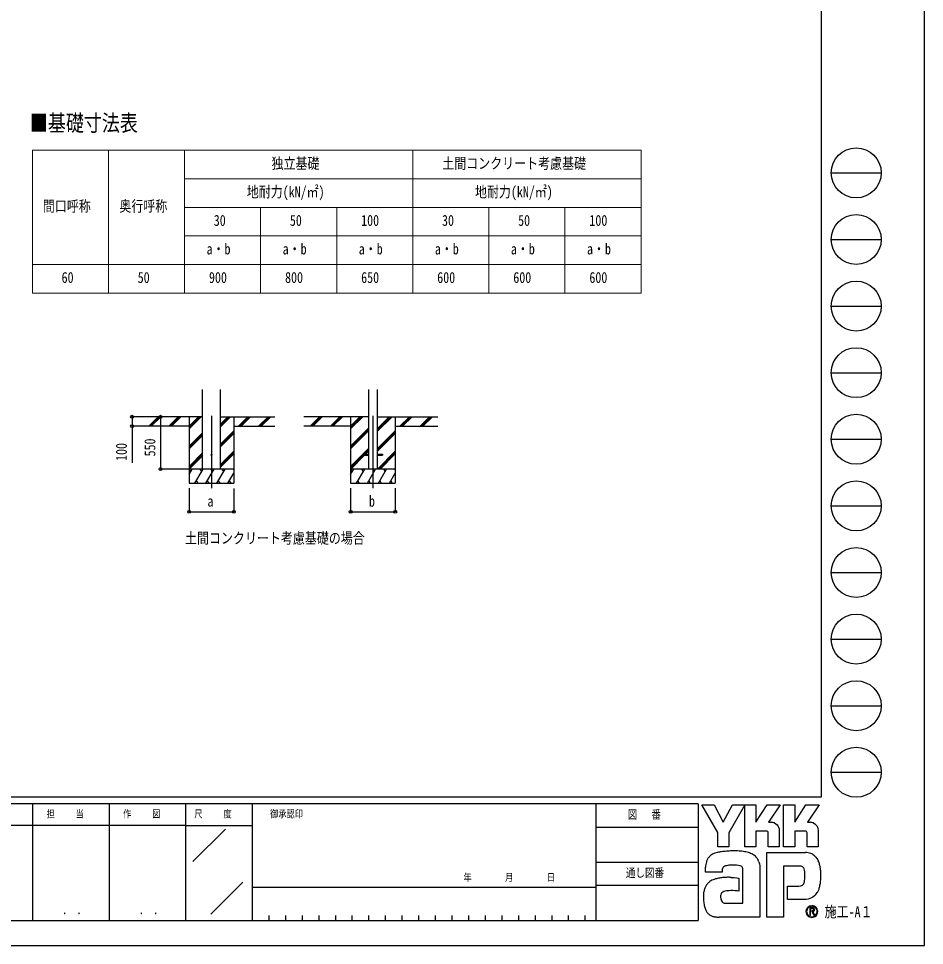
# Model space of a CAD drawing. Units: millimetres, scale not verified. Extents: x -14718 to 14718, y -10395 to 10395.
# Drawn here: x 5191 to 14718, y -10395 to -653 of the extents above; entities that cross this region are included whole.
import ezdxf
from ezdxf.enums import TextEntityAlignment as Align

# ---------------------------------------------------------------- set-up
doc = ezdxf.new("R2010")
doc.units = ezdxf.units.MM
doc.header["$LTSCALE"] = 50
doc.layers.add('0-1_TABLE1', color=7, linetype='Continuous', lineweight=18)
for name, color, linetype in [('0-2_USER1', 3, 'Continuous'), ('0-3_YKK_12', 2, 'Continuous'), ('0-4_YKK_13', 4, 'Continuous'), ('0-5_YKK_A1', 4, 'Continuous'), ('0-6_YKK_D', 6, 'Continuous'), ('0-7_YKK_ZWAK', 7, 'Continuous')]:
    doc.layers.add(name, color=color, linetype=linetype)
doc.styles.add('ＭＳ ゴシック', font='')
doc.styles.get('ＭＳ ゴシック').set_extended_font_data('MS Gothic')

msp = doc.modelspace()

# ---------------------------------------------------------------- linework, layer by layer
at = {"layer": '0-1_TABLE1'}
for p, q in [((5336.78, -2038.07), (11736.78, -2038.07)), ((5336.78, -2038.07), (5336.78, -3538.07)), ((6136.78, -2038.07), (6136.78, -3538.07)), ((6936.78, -2038.07), (6936.78, -3538.07)), ((9336.78, -2038.07), (9336.78, -3538.07)), ((6936.78, -2338.07), (11736.78, -2338.07)), ((6936.78, -2638.07), (11736.78, -2638.07)), ((7736.78, -2638.07), (7736.78, -3538.07)), ((8536.78, -2638.07), (8536.78, -3538.07)), ((10136.78, -2638.07), (10136.78, -3538.07)), ((10936.78, -2638.07), (10936.78, -3538.07)), ((6936.78, -2938.07), (11736.78, -2938.07)), ((5336.78, -3238.07), (11736.78, -3238.07)), ((5336.78, -3538.07), (11736.78, -3538.07))]:
    msp.add_line(p, q, dxfattribs=at)
msp.add_lwpolyline([(11736.78, -2038.07), (11736.78, -2638.07), (11736.78, -3538.07)], dxfattribs=at)
at = {"layer": '0-3_YKK_12'}
for p, q in [((7219.67, -4828.29), (7219.67, -5587.5)), ((8918.13, -4828.29), (8918.13, -5587.5))]:
    msp.add_line(p, q, dxfattribs=at)
at = {"layer": '0-4_YKK_13'}
for p, q in [((8818.13, -5233), (8818.13, -5242)), ((8818.13, -5233), (8872.93, -5233)), ((8818.13, -5242), (8872.93, -5242)), ((8963.33, -5233), (9018.13, -5233)), ((8963.33, -5242), (9018.13, -5242)), ((9018.13, -5233), (9018.13, -5242))]:
    msp.add_line(p, q, dxfattribs=at)
msp.add_circle((7219.67, -5237.5), 5, dxfattribs=at)
at = {"layer": '0-5_YKK_A1'}
for p, q in [((7125.92, -5387.5), (7125.92, -4552.15)), ((7313.42, -5387.5), (7313.42, -4552.15)), ((8872.93, -4552.15), (8872.93, -5387.5)), ((8963.33, -4552.15), (8963.33, -5387.5)), ((7125.92, -4837.5), (6493.72, -4837.5)), ((6560.4, -4936.1), (6659, -4837.5)), ((6573.14, -4937.5), (6673.14, -4837.5)), ((6587.29, -4937.5), (6687.29, -4837.5)), ((6772.54, -4936.1), (6871.13, -4837.5)), ((6785.28, -4937.5), (6885.28, -4837.5)), ((6799.42, -4937.5), (6899.42, -4837.5)), ((6984.67, -4837.5), (6984.67, -5537.5)), ((6984.67, -4964.38), (7111.55, -4837.5)), ((6984.67, -4950.24), (7097.41, -4837.5)), ((6984.67, -4936.1), (7083.27, -4837.5)), ((7313.42, -4944), (7419.92, -4837.5)), ((7313.42, -4929.86), (7405.78, -4837.5)), ((7313.42, -4915.71), (7391.63, -4837.5)), ((7313.42, -4837.5), (7885.29, -4837.5)), ((7454.67, -4837.5), (7454.67, -5537.5)), ((7503.77, -4937.5), (7603.77, -4837.5)), ((7517.91, -4937.5), (7617.91, -4837.5)), ((7532.05, -4937.5), (7632.05, -4837.5)), ((7715.9, -4937.5), (7815.9, -4837.5)), ((7730.04, -4937.5), (7830.04, -4837.5)), ((7744.18, -4937.5), (7844.18, -4837.5)), ((8872.93, -4837.5), (8192.18, -4837.5)), ((8258.86, -4936.1), (8357.46, -4837.5)), ((8271.6, -4937.5), (8371.6, -4837.5)), ((8285.75, -4937.5), (8385.75, -4837.5)), ((8471, -4936.1), (8569.59, -4837.5)), ((8483.73, -4937.5), (8583.74, -4837.5)), ((8497.88, -4937.5), (8597.88, -4837.5)), ((8683.13, -4837.5), (8683.13, -5537.5)), ((8683.13, -4964.38), (8810.01, -4837.5)), ((8683.13, -4950.24), (8795.87, -4837.5)), ((8683.13, -4936.1), (8781.73, -4837.5)), ((8963.33, -4992.55), (9118.38, -4837.5)), ((8963.33, -4978.41), (9104.24, -4837.5)), ((8963.33, -4964.26), (9090.09, -4837.5)), ((8963.33, -4837.5), (9601.33, -4837.5)), ((9153.13, -4837.5), (9153.13, -5537.5)), ((9202.22, -4937.5), (9302.23, -4837.5)), ((9216.37, -4937.5), (9316.37, -4837.5)), ((9230.51, -4937.5), (9330.51, -4837.5)), ((9414.36, -4937.5), (9514.36, -4837.5)), ((9428.5, -4937.5), (9528.5, -4837.5)), ((9442.64, -4937.5), (9542.64, -4837.5)), ((6984.67, -4937.5), (6493.72, -4937.5)), ((7454.67, -4937.5), (7885.29, -4937.5)), ((8683.13, -4937.5), (8192.18, -4937.5)), ((8683.13, -5148.23), (8872.93, -4958.43)), ((9153.13, -4937.5), (9601.33, -4937.5)), ((6984.67, -5148.23), (7125.92, -5006.98)), ((6984.67, -5162.37), (7125.92, -5021.12)), ((6984.67, -5176.51), (7125.92, -5035.26)), ((7313.42, -5127.84), (7454.67, -4986.6)), ((7313.42, -5141.99), (7454.67, -5000.74)), ((7313.42, -5156.13), (7454.67, -5014.88)), ((8683.13, -5162.37), (8872.93, -4972.57)), ((8683.13, -5176.51), (8872.93, -4986.71)), ((8963.33, -5176.39), (9153.13, -4986.6)), ((8963.33, -5190.54), (9153.13, -5000.74)), ((8963.33, -5204.68), (9153.13, -5014.88)), ((6984.67, -5360.36), (7125.92, -5219.11)), ((6984.67, -5374.5), (7125.92, -5233.25)), ((6985.81, -5387.5), (7125.92, -5247.39)), ((7313.42, -5339.98), (7454.67, -5198.73)), ((7313.42, -5354.12), (7454.67, -5212.87)), ((7313.42, -5368.26), (7454.67, -5227.01)), ((8683.13, -5360.36), (8872.93, -5170.56)), ((8683.13, -5374.5), (8818.13, -5239.5)), ((8684.27, -5387.5), (8829.77, -5242)), ((8824.63, -5233), (8872.93, -5184.7)), ((8838.77, -5233), (8872.93, -5198.84)), ((8964.35, -5387.5), (9153.13, -5198.73)), ((8978.49, -5387.5), (9153.13, -5212.87)), ((8992.64, -5387.5), (9153.13, -5227.01)), ((7454.67, -5387.5), (6984.67, -5387.5)), ((6984.67, -5443.67), (7017.1, -5387.5)), ((7002.1, -5413.48), (6987.1, -5387.5)), ((7045.97, -5537.5), (7132.57, -5387.5)), ((7117.57, -5413.48), (7102.57, -5387.5)), ((7161.44, -5537.5), (7248.04, -5387.5)), ((7233.04, -5413.48), (7218.04, -5387.5)), ((7276.91, -5537.5), (7363.51, -5387.5)), ((7348.51, -5413.48), (7333.51, -5387.5)), ((7392.38, -5537.5), (7454.67, -5429.61)), ((7454.67, -5397.36), (7448.98, -5387.5)), ((9153.13, -5387.5), (8683.13, -5387.5)), ((8683.13, -5443.67), (8715.56, -5387.5)), ((8700.56, -5413.48), (8685.55, -5387.5)), ((8744.42, -5537.5), (8831.03, -5387.5)), ((8816.03, -5413.48), (8801.03, -5387.5)), ((8859.89, -5537.5), (8946.5, -5387.5)), ((8931.5, -5413.48), (8916.49, -5387.5)), ((8975.36, -5537.5), (9061.97, -5387.5)), ((9046.97, -5413.48), (9031.97, -5387.5)), ((9090.83, -5537.5), (9153.13, -5429.61)), ((9153.13, -5397.36), (9147.44, -5387.5)), ((6984.67, -5537.5), (7454.67, -5537.5)), ((7060.96, -5511.52), (7075.96, -5537.5)), ((7176.43, -5511.52), (7191.43, -5537.5)), ((7291.91, -5511.52), (7306.91, -5537.5)), ((7407.37, -5511.52), (7422.37, -5537.5)), ((8683.13, -5537.5), (9153.13, -5537.5)), ((8759.42, -5511.52), (8774.42, -5537.5)), ((8874.89, -5511.52), (8889.89, -5537.5)), ((8990.36, -5511.52), (9005.36, -5537.5)), ((9105.83, -5511.52), (9120.83, -5537.5))]:
    msp.add_line(p, q, dxfattribs=at)
at = {"layer": '0-6_YKK_D'}
for p, q in [((6559.33, -4837.5), (6383.67, -4837.5)), ((6718.61, -4837.5), (6683.67, -4837.5)), ((6684.67, -4837.5), (6684.67, -5387.5)), ((6559.33, -4937.5), (6383.67, -4937.5)), ((6983.67, -5387.5), (6683.67, -5387.5)), ((6984.67, -5587.5), (6984.67, -5838.5)), ((7454.67, -5591.57), (7454.67, -5838.5)), ((8683.13, -5587.5), (8683.13, -5838.5)), ((9153.13, -5587.5), (9153.13, -5838.5)), ((6984.67, -5837.5), (7454.67, -5837.5)), ((8683.13, -5837.5), (9153.13, -5837.5))]:
    msp.add_line(p, q, dxfattribs=at)
msp.add_lwpolyline([(6384.67, -4837.5), (6384.67, -4937.5), (6384.67, -5322.6)], dxfattribs=at)
for centre in [(6384.67, -4837.5), (6684.67, -4837.5), (6384.67, -4937.5), (6684.67, -5387.5), (6984.67, -5837.5), (7454.67, -5837.5), (8683.13, -5837.5), (9153.13, -5837.5)]:
    msp.add_circle(centre, 14.88, dxfattribs=at)
at = {"layer": '0-7_YKK_ZWAK'}
for p, q in [((13632.57, 9712.5), (13632.57, -8837.5)), ((13737.57, -2275), (14262.57, -2275)), ((13737.57, -2975), (14262.57, -2975)), ((13737.57, -3675), (14262.57, -3675)), ((13737.57, -4375), (14262.57, -4375)), ((13737.57, -5075), (14262.57, -5075)), ((13737.57, -5775), (14262.57, -5775)), ((13737.57, -6475), (14262.57, -6475)), ((13737.57, -7175), (14262.57, -7175)), ((13737.57, -7875), (14262.57, -7875)), ((13737.57, -8575), (14262.57, -8575)), ((13632.57, -8837.5), (-13667.43, -8837.5)), ((5337.57, -8907.5), (5337.57, -10132.5)), ((6142.57, -8907.5), (6142.57, -10132.5)), ((6947.57, -8907.5), (6947.57, -10132.5)), ((7647.57, -8907.5), (6947.57, -8907.5)), ((11261.32, -8907.5), (7647.57, -8907.5)), ((7647.57, -8907.5), (7647.57, -10132.5)), ((11261.32, -8907.5), (11261.32, -10132.5)), ((12337.57, -8907.5), (11261.32, -8907.5)), ((12337.57, -8907.5), (12337.57, -10132.5)), ((6947.57, -9135), (4532.57, -9135)), ((6947.57, -9135), (7647.57, -9135)), ((11261.32, -9152.5), (12337.57, -9152.5)), ((7024.87, -9514.02), (7367.63, -9171.25)), ((11261.32, -9520), (12337.57, -9520)), ((7212.35, -10065.96), (7549.12, -9729.19)), ((7647.57, -9782.5), (11261.32, -9782.5)), ((12337.57, -9765), (11261.32, -9765)), ((7822.57, -10080), (7822.57, -10132.5)), ((7997.57, -10080), (7997.57, -10132.5)), ((8172.57, -10080), (8172.57, -10132.5)), ((8347.57, -10080), (8347.57, -10132.5)), ((8522.57, -10080), (8522.57, -10132.5)), ((8697.57, -10080), (8697.57, -10132.5)), ((8872.57, -10080), (8872.57, -10132.5)), ((9047.57, -10080), (9047.57, -10132.5)), ((9222.57, -10080), (9222.57, -10132.5)), ((9397.57, -10080), (9397.57, -10132.5)), ((9572.57, -10080), (9572.57, -10132.5)), ((9747.57, -10080), (9747.57, -10132.5)), ((9922.57, -10080), (9922.57, -10132.5)), ((10097.57, -10080), (10097.57, -10132.5)), ((10272.57, -10080), (10272.57, -10132.5)), ((10447.57, -10080), (10447.57, -10132.5)), ((10622.57, -10080), (10622.57, -10132.5)), ((10797.57, -10080), (10797.57, -10132.5)), ((10972.57, -10080), (10972.57, -10132.5)), ((11147.57, -10080), (11147.57, -10132.5)), ((13533.36, -10093.93), (13533.36, -10093.93)), ((4532.57, -10132.5), (6947.57, -10132.5)), ((6947.57, -10132.5), (7647.57, -10132.5)), ((7647.57, -10132.5), (11261.32, -10132.5)), ((11261.32, -10132.5), (12337.57, -10132.5))]:
    msp.add_line(p, q, dxfattribs=at)
for points in [[(-14717.5, -10395), (14717.5, -10395), (14717.5, 10395), (-14717.5, 10395)], [(12376.07, -8918), (12504.91, -8918), (12601.65, -9100.35), (12698.14, -8918), (12827.07, -8918), (12661.85, -9211.97), (12661.85, -9359.47), (12544.34, -9359.47), (12544.34, -9208)]]:
    msp.add_lwpolyline(points, close=True, dxfattribs=at)
for points in [[(6947.57, -8907.5), (4532.57, -8907.5), (4532.57, -10132.5)], [(13056.91, -9193.13), (12945.69, -9193.13), (12945.69, -9359.34), (12827.2, -9359.34), (12827.2, -8918), (12945.69, -8918), (12945.69, -9098.55), (13062.24, -8918), (13201.44, -8918), (13076.56, -9100.74), (13080.98, -9100.74), (13085.87, -9100.74), (13090.88, -9100.74), (13095.71, -9100.74), (13100.03, -9100.74), (13103.51, -9100.74), (13105.84, -9100.74), (13106.68, -9100.74)], [(13466.29, -9193.13), (13355.19, -9193.13), (13355.19, -9359.47), (13236.64, -9359.47), (13236.64, -8918), (13355.19, -8918), (13355.19, -9098.55), (13471.61, -8918), (13610.81, -8918), (13485.93, -9100.74), (13490.4, -9100.74), (13495.31, -9100.74), (13500.33, -9100.74), (13505.15, -9100.74), (13509.45, -9100.74), (13512.91, -9100.74), (13515.22, -9100.74), (13516.06, -9100.74)], [(13140.77, -9107.75), (13154.92, -9115.83), (13166.9, -9126.37), (13176.54, -9138.92), (13183.64, -9153.02), (13188.04, -9168.24), (13189.54, -9184.12), (13189.54, -9359.76), (13073.94, -9359.76), (13073.94, -9209.93)], [(13550.19, -9107.75), (13564.38, -9115.83), (13576.41, -9126.37), (13586.09, -9138.92), (13593.24, -9153.02), (13597.66, -9168.24), (13599.18, -9184.12), (13599.18, -9359.47), (13483.31, -9359.47), (13483.31, -9209.93)], [(13401.04, -9560.27), (13234.18, -9560.27), (13234.18, -10097.5), (13059.31, -10097.5), (13059.31, -9417.77), (13465.73, -9417.77)], [(12976.98, -9517.08), (12981.95, -9537.16), (12984.76, -9558.65), (12985.65, -9581.55), (12985.65, -10097.5), (12563.43, -10097.5)], [(13575.5, -9465.79), (13586.9, -9480.19), (13595.45, -9494.13), (13601.41, -9506.75)], [(12616.79, -9563.09), (12608.65, -9567.67), (12602.31, -9573.26), (12597.51, -9579.79), (12594.02, -9587.18), (12591.62, -9595.36), (12590.06, -9604.24), (12589.12, -9613.76), (12588.55, -9623.84), (12413.61, -9624.26), (12414.12, -9600.33), (12415.09, -9573.45)], [(12683.81, -9679.35), (12716.93, -9681.53), (12742.96, -9684.45), (12759.99, -9687.18), (12766.09, -9688.81), (12766.09, -9822.65), (12746.73, -9820.61), (12725.5, -9819.46), (12703.76, -9819.02), (12682.9, -9819.08), (12664.29, -9819.47), (12649.29, -9819.98), (12639.29, -9820.43), (12635.65, -9820.62), (12620.52, -9823.39), (12607.47, -9827.72), (12596.51, -9833.64), (12587.63, -9841.19), (12580.84, -9850.39), (12576.14, -9861.27), (12573.53, -9873.85), (12573, -9888.17), (12574.67, -9903.91), (12578.01, -9916.93), (12582.82, -9927.46), (12588.89, -9935.76), (12596.01, -9942.08), (12603.97, -9946.67), (12612.56, -9949.77), (12621.56, -9951.63), (12807.42, -9951.63), (12807.42, -9607.76), (12807.47, -9600.94), (12807.12, -9594.28), (12806.24, -9587.85), (12804.75, -9581.76), (12802.52, -9576.09), (12799.45, -9570.92), (12795.43, -9566.34), (12790.36, -9562.44)], [(12790.36, -9562.44), (12779.46, -9558.16), (12762.03, -9554.53), (12739.79, -9551.86), (12714.48, -9550.43), (12687.79, -9550.54), (12661.47, -9552.49)], [(13460.39, -9663.49), (13460.17, -9641.21), (13459.11, -9621.14), (13456.6, -9603.52), (13452.03, -9588.57)], [(13560.97, -9873.4), (13544.82, -9885.95), (13528.01, -9895.82), (13510.64, -9903.18), (13492.85, -9908.22), (13474.77, -9911.11), (13456.52, -9912.03), (13276.76, -9912.03), (13276.76, -9770.82), (13378.13, -9770.82), (13396.82, -9770.56), (13413.25, -9768.97), (13427.35, -9764.83)], [(13561.12, -10019.09), (13561.04, -10017.04), (13560.78, -10015.06), (13560.36, -10013.17), (13559.77, -10011.36), (13559.01, -10009.64), (13558.09, -10008.03), (13557.02, -10006.53), (13555.78, -10005.14), (13554.16, -10003.71), (13552.36, -10002.46), (13550.39, -10001.4), (13548.26, -10000.52), (13545.97, -9999.84), (13543.54, -9999.35), (13540.97, -9999.05), (13538.27, -9998.95), (13511.74, -9998.95), (13511.74, -10076.99), (13519.76, -10076.99), (13519.76, -10006.91), (13538.27, -10006.91), (13540.18, -10006.97), (13541.98, -10007.16), (13543.66, -10007.47), (13545.22, -10007.9), (13546.65, -10008.45), (13547.95, -10009.11), (13549.11, -10009.89), (13550.13, -10010.78)], [(13553.26, -10019.09), (13552.77, -10022.84), (13551.43, -10025.8), (13549.41, -10028.05), (13546.91, -10029.69), (13544.1, -10030.8), (13541.17, -10031.49), (13538.29, -10031.84), (13535.65, -10031.93), (13528.71, -10031.93), (13532.21, -10037.89), (13555.13, -10077.25), (13564.3, -10077.25), (13542.2, -10039.37), (13544.27, -10038.96), (13546.24, -10038.43), (13548.12, -10037.8), (13549.88, -10037.06), (13551.54, -10036.21), (13553.08, -10035.25), (13554.49, -10034.19), (13555.78, -10033.01)]]:
    msp.add_lwpolyline(points, dxfattribs=at)
for centre in [(14000.07, -2275), (14000.07, -2975), (14000.07, -3675), (14000.07, -4375), (14000.07, -5075), (14000.07, -5775), (14000.07, -6475), (14000.07, -7175), (14000.07, -7875), (14000.07, -8575)]:
    msp.add_circle(centre, 262.5, dxfattribs=at)
for centre, radius, start, end in [((13106.86, -9188.16), 87.42, 78.26798, 90.11215), ((13108.11, -9181.8), 80.94, 66.19963, 78.22058), ((13516.23, -9188.32), 87.58, 78.27851, 90.10826), ((13517.43, -9182.18), 81.32, 66.2483, 78.23226), ((13057.53, -9209.53), 16.41, 358.57817, 92.1683), ((13466.98, -9209.45), 16.33, 358.29941, 92.43455), ((12547.26, -9548.03), 126.64, 122.60463, 137.83438), ((12564, -9575.11), 158.47, 108.37421, 122.42809), ((12590.52, -9669.42), 256.38, 100.93159, 107.35499), ((12677.19, -10089.86), 685.64, 97.86054, 101.37938), ((12717.87, -10372.53), 971.23, 94.90201, 97.9576), ((12720.64, -10395.16), 994, 91.6169, 94.94971), ((12716.79, -10234.21), 833.01, 87.51794, 91.66439), ((12727.61, -10002.22), 600.77, 81.92631, 87.59083), ((12759.56, -9783.31), 379.54, 73.67137, 82.05943), ((12806.94, -9624.71), 214.03, 60.60528, 73.9085), ((12826.34, -9586.03), 170.81, 52.17347, 59.90542), ((13459.09, -9604.75), 187.09, 78.73198, 87.96551), ((13464.58, -9576.69), 158.51, 69.03034, 78.69541), ((13469.69, -9563.05), 143.94, 59.39484, 68.9885), ((13472.06, -9558.9), 139.16, 50.3012, 59.3616), ((12732.32, -9591.6), 317.75, 171.55622, 176.72493), ((12624.64, -9575.53), 208.88, 163.48385, 171.57982), ((12570.62, -9559.51), 152.53, 152.2125, 163.4865), ((12547.28, -9547.44), 126.25, 138.03852, 152.12015), ((12843.69, -9563.57), 142.43, 43.55042, 52.14561), ((12853.25, -9554.33), 129.14, 34.48659, 43.50182), ((12853.31, -9554.13), 128.97, 25.58915, 34.43128), ((12841.84, -9559.51), 141.65, 17.43089, 25.54591), ((13471.19, -9559.88), 140.47, 42.05209, 50.28551), ((13401.82, -9599.84), 220.22, 14.76267, 25.00486), ((13266.76, -9636.65), 360.21, 7.9139, 14.95041), ((12662.97, -9672.7), 118.94, 102.4979, 112.84632), ((12685.98, -9771.98), 220.85, 96.37207, 102.75341), ((13402, -9646.04), 85.77, 77.94572, 90.63794), ((13409.45, -9611.06), 50.01, 60.20991, 77.92418), ((13414.28, -9601.97), 39.72, 39.8078, 59.75378), ((13407.49, -9607.16), 48.26, 22.65544, 39.38165), ((13131.85, -9656.27), 496.54, 2.54376, 8.01251), ((13054.52, -9660.34), 573.97, 357.76419, 2.60674), ((12542.16, -9840.7), 142.67, 130.60221, 141.94427), ((12550.56, -9850.8), 155.81, 120.60724, 130.53081), ((12567.15, -9879.01), 188.53, 112.58838, 120.58162), ((12589.48, -9932.65), 246.63, 106.61303, 112.59024), ((12624.58, -10050.65), 369.75, 99.87193, 106.59825), ((12644.25, -10161.45), 482.28, 94.78469, 99.91711), ((12653.83, -10271.7), 592.94, 90.80099, 94.81812), ((12655.28, -10353.79), 675.05, 87.57779, 90.82714), ((13370.17, -9705.98), 86.9, 334.00676, 347.34989), ((13273.74, -9683.65), 185.88, 347.14308, 355.40008), ((13062.71, -9665.52), 397.69, 355.2339, 0.29193), ((13192.02, -9676.77), 435.46, 347.15166, 352.97565), ((13076.59, -9661.76), 551.86, 352.8937, 357.82206), ((12631.44, -9872.43), 238.02, 164.97537, 174.56739), ((12573.6, -9857.01), 178.16, 153.89178, 164.94341), ((12547.25, -9844.34), 148.92, 142.04688, 153.80771), ((13411.02, -9728), 40.29, 293.91672, 314.09376), ((13405.52, -9723.15), 47.6, 314.78099, 333.92928), ((13476.26, -9762.99), 137.72, 326.23251, 339.61931), ((13346.92, -9712.91), 276.41, 339.22498, 347.31457), ((12733.47, -9882.2), 340.51, 174.55588, 182.47272), ((12923.74, -9879.21), 530.77, 181.90948, 187.89042), ((13444.3, -9741.85), 175.83, 311.57033, 318.66243), ((13423.95, -9724), 202.9, 318.67367, 325.29112), ((12700.42, -9910.62), 305.25, 187.80471, 196.36971), ((12582.52, -9945.45), 182.31, 196.3102, 208.20993), ((12531.17, -9972.78), 124.15, 208.29777, 223.35561), ((13533.46, -10038.66), 61.74, 90.09157, 179.92363), ((13533.07, -10038.46), 54.9, 134.8007, 180.12175), ((13533.23, -10038.15), 54.8, 89.86602, 135.149), ((13533.45, -10038.55), 61.63, 44.93442, 90.08536), ((13533.47, -10038.57), 55.21, 45.03108, 90.11509), ((13541.53, -10018.76), 11.73, 358.3894, 42.86139), ((13541.76, -10019.65), 19.37, 316.37674, 1.6565), ((13533.51, -10038.59), 55.2, 0.00643, 45.07115), ((13533.94, -10038.36), 61.15, 359.78949, 45.13288), ((12519.59, -9982.97), 108.73, 223.64205, 239.63663), ((12529.2, -9965.48), 128.68, 239.8785, 253.65355), ((12546.8, -9905.03), 191.64, 253.69102, 263.74909), ((12561.7, -9772.34), 325.16, 263.68487, 270.30455), ((13533.08, -10038.73), 61.37, 179.86065, 225.14399), ((13532.85, -10038.82), 54.68, 179.75513, 225.29722), ((13533.37, -10038.74), 61.57, 224.94536, 269.98445), ((13533.25, -10039.31), 54.62, 224.62822, 270.10973), ((13533.27, -10038.49), 55.44, 270.09072, 359.90926), ((13533.37, -10038.43), 61.88, 269.98802, 314.93777), ((13533.79, -10038.83), 61.3, 314.92572, 0.23508)]:
    msp.add_arc(centre, radius, start, end, dxfattribs=at)

# ---------------------------------------------------------------- texts
at = {"layer": '0-1_TABLE1', "style": 'ＭＳ ゴシック', "width": 0.8}
for s, p in [('独立基礎', (7851.18, -2266.82)), ('土間コンクリート考慮基礎', (9646.38, -2266.82)), ('地耐力(kN/㎡)', (7590.78, -2566.82)), ('地耐力(kN/㎡)', (9990.78, -2566.82)), ('間口呼称', (5446.98, -2716.82)), ('奥行呼称', (6251.18, -2716.82)), ('30', (7244.38, -2866.82)), ('50', (8044.38, -2866.82)), ('100', (8793.98, -2866.82)), ('30', (9644.38, -2866.82)), ('50', (10444.38, -2866.82)), ('100', (11193.98, -2866.82)), ('a・b', (7168.78, -3166.82)), ('a・b', (7968.78, -3166.82)), ('a・b', (8768.78, -3166.82)), ('a・b', (9568.78, -3166.82)), ('a・b', (10368.78, -3166.82)), ('a・b', (11168.78, -3166.82)), ('60', (5644.38, -3466.82)), ('50', (6444.38, -3466.82)), ('900', (7193.98, -3466.82)), ('800', (7993.98, -3466.82)), ('650', (8793.98, -3466.82)), ('600', (9593.98, -3466.82)), ('600', (10393.98, -3466.82)), ('600', (11193.98, -3466.82))]:
    msp.add_text(s, height=115.5, dxfattribs=at).set_placement(p, align=Align.BOTTOM_LEFT)
at = {"layer": '0-2_USER1', "style": 'ＭＳ ゴシック', "width": 0.8}
for s, height, p in [('■基礎寸法表', 173.2, (5311.58, -1888.77)), ('土間コンクリート考慮基礎の場合', 115.5, (6941.55, -6206))]:
    msp.add_text(s, height=height, dxfattribs=at).set_placement(p, align=Align.BOTTOM_LEFT)
at = {"layer": '0-6_YKK_D', "style": 'ＭＳ ゴシック', "width": 0.8}
for s, p in [('100', (6364.67, -5302.6)), ('550', (6664.67, -5255.3))]:
    msp.add_text(s, height=115.5, rotation=90, dxfattribs=at).set_placement(p, align=Align.BOTTOM_LEFT)
for s, p in [('a', (7177.67, -5817.5)), ('b', (8876.13, -5817.5))]:
    msp.add_text(s, height=115.5, dxfattribs=at).set_placement(p, align=Align.BOTTOM_LEFT)
at = {"layer": '0-7_YKK_ZWAK', "style": 'ＭＳ ゴシック', "width": 0.8}
for s, height, p in [('担     当', 76.98, (5485.27, -9073.75)), ('尺     度', 76.98, (7039.97, -9073.75)), ('御承認印', 76.98, (7836.98, -9073.75)), ('作     図', 76.98, (6290.27, -9073.75)), ('図\u3000 番', 89.81, (11596.91, -9091.25)), ('年        月        日', 76.98, (9869.67, -9741.25)), ('通し図番', 89.81, (11577.31, -9703.75)), ('施工-A１', 115.5, (13667.57, -10132.5)), ('． ．', 90.71, (5652.5, -10095.23)), ('． ．', 90.71, (6457.5, -10095.23))]:
    msp.add_text(s, height=height, dxfattribs=at).set_placement(p, align=Align.BOTTOM_LEFT)

doc.saveas('drawing.dxf')
